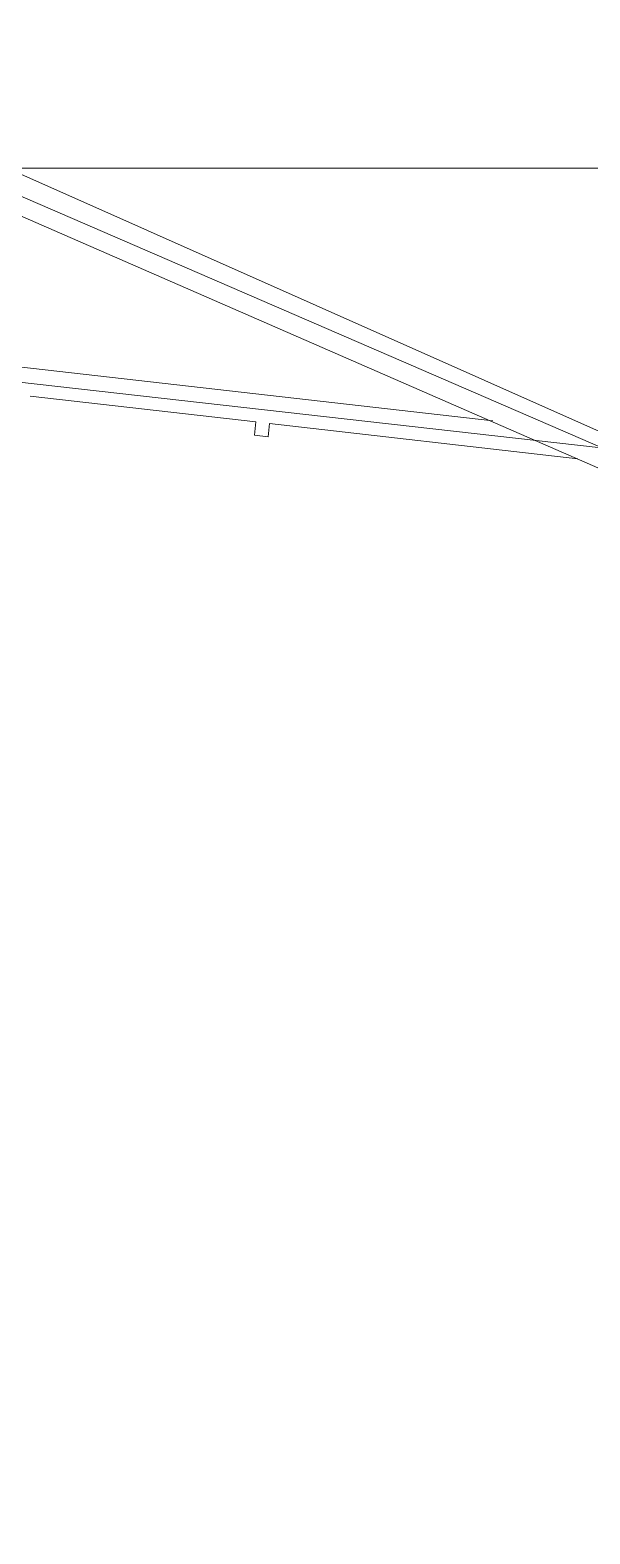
# Model space of a CAD drawing. Header units: inches. Extents: x -1 to 4080, y 0 to 4431.
# Drawn here: x 1437.4 to 1518.8, y 1117.1 to 1335.5 of the extents above; entities that cross this region are included whole.
import ezdxf

# ---------------------------------------------------------------- set-up
doc = ezdxf.new("R2010")
doc.units = ezdxf.units.IN
doc.header["$MEASUREMENT"] = 0
doc.layers.get('0').update_dxf_attribs({"lineweight": 0})
for name, color, linetype, lineweight in [('煤巷XDD0800CCJ', 7, 'Continuous', 0), ('经纬网XDD0800ATX', 7, 'Continuous', 0), ('通讯设备XDD0800ATX', 7, 'Continuous', 0)]:
    doc.layers.add(name, color=color, linetype=linetype, lineweight=lineweight)

msp = doc.modelspace()

# ---------------------------------------------------------------- linework, layer by layer
at = {"color": 5}
msp.add_lwpolyline([(1892.08, 1165.09), (1881.15, 1234.14), (1411.37, 1287.14), (1345.14, 1314.73), (1340.71, 1322.77), (1340.71, 1331.65), (1350.14, 1349.39), (1363.47, 1376.99), (1382.95, 1410.39), (1400.61, 1418.53), (1402.6, 1416.96), (1394.86, 1403.28), (1405.54, 1422.16), (1430, 1462.76), (1463.32, 1471.46), (1864.41, 2135.48)], dxfattribs=at)
at = {"layer": '煤巷XDD0800CCJ', "lineweight": 9, "flags": 128}
for points in [[(1526.01, 1269.27), (1385.18, 1330.73)], [(1528, 1273.75), (1405.44, 1328.18)], [(1504.67, 1278.77), (1431.92, 1287.02)], [(1470.22, 1278.6), (1437.43, 1282.33)], [(1470.22, 1278.6), (1470.04, 1276.68)], [(1472.2, 1278.37), (1472.02, 1276.46)], [(1517.03, 1273.27), (1472.2, 1278.37)], [(1470.04, 1276.68), (1472.02, 1276.46)]]:
    msp.add_lwpolyline(points, dxfattribs=at)
at = {"layer": '经纬网XDD0800ATX', "color": 7, "linetype": 'Continuous', "lineweight": 9}
msp.add_line((3989.89, 1315.46), (89.89, 1315.46), dxfattribs=at)
at = {"layer": '通讯设备XDD0800ATX', "color": 5, "lineweight": 9, "true_color": 0x0000ff, "flags": 128}
msp.add_lwpolyline([(1894.2, 1149.78), (1884.9, 1117.11), (1389.3, 1331.65), (1364.27, 1376.23), (1383.76, 1410.13), (1400.76, 1417.76), (1401.72, 1416.96), (1393.7, 1403.12), (1395.06, 1402.44), (1430.24, 1461.82), (1463.53, 1471.09), (1797.77, 2023.75), (1846.64, 2036.57), (1849.83, 2041.4), (1861.19, 2035.32), (1881.18, 2068.28)], dxfattribs=at)

doc.saveas('drawing.dxf')
